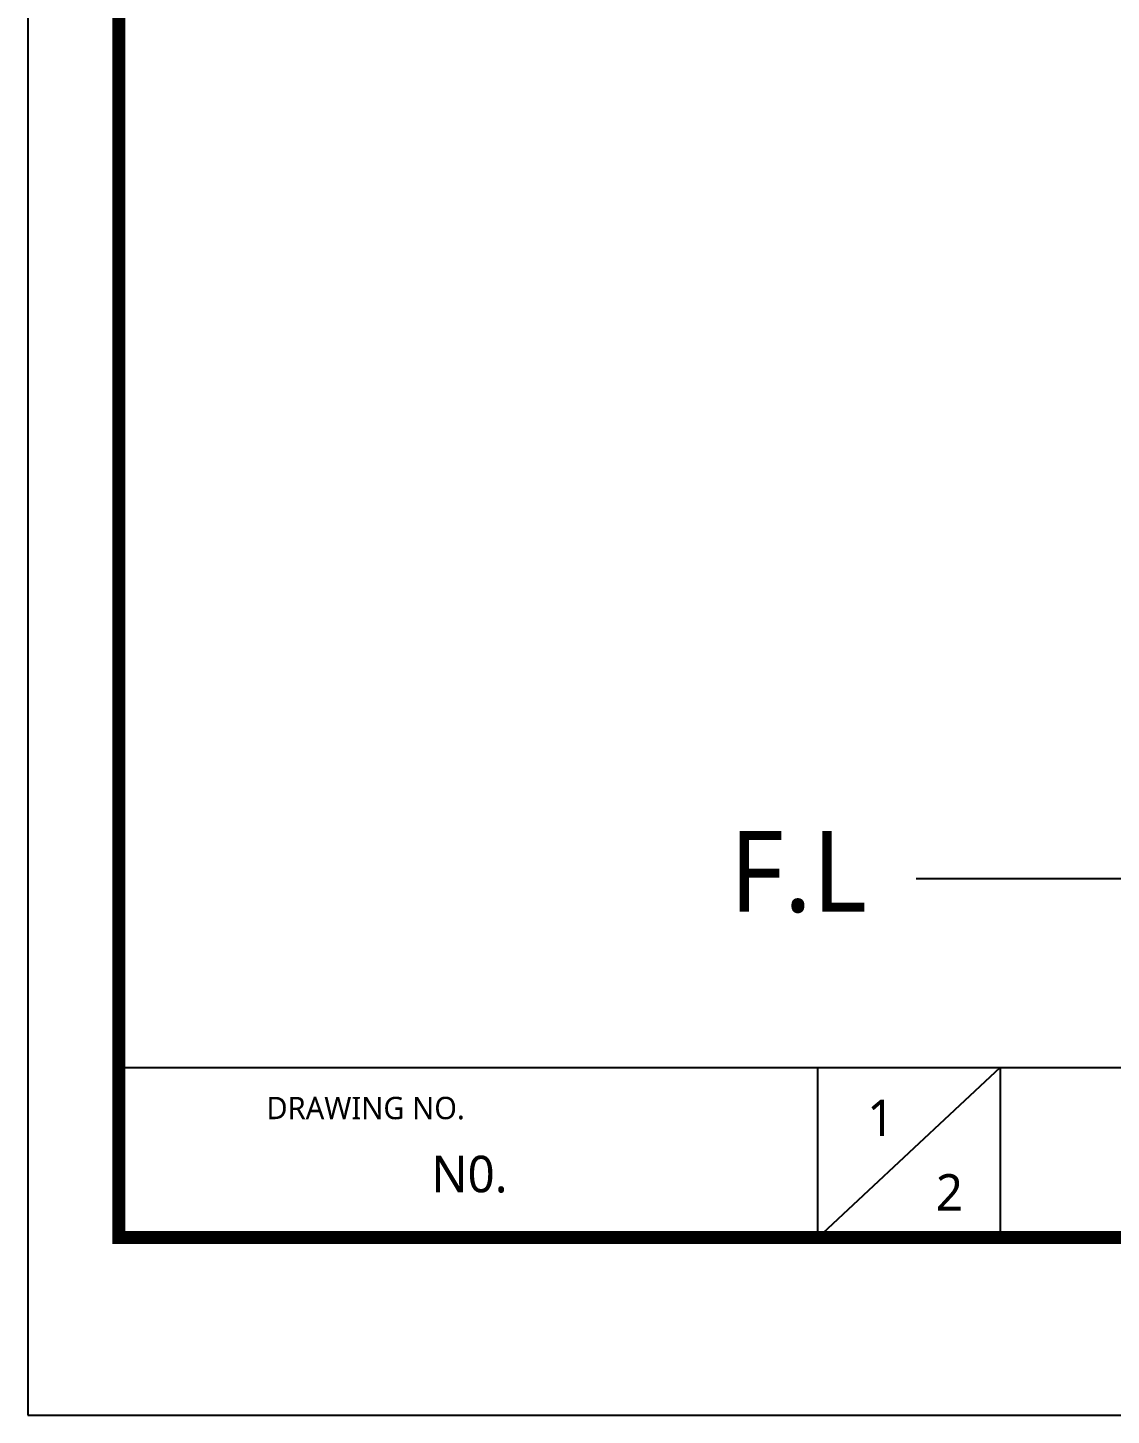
# Model space of a CAD drawing. Extents: x 19821 to 22981, y -91 to 2224.
# Drawn here: x 19821 to 20426, y -91 to 684 of the extents above; entities that cross this region are included whole.
import ezdxf

# ---------------------------------------------------------------- set-up
doc = ezdxf.new("R2010")
doc.units = 0
doc.header["$LTSCALE"] = 10
doc.header["$MEASUREMENT"] = 0
doc.layers.get('0').update_dxf_attribs({"linetype": 'CONTINUOUS'})
doc.layers.add('치수선', color=7, linetype='CONTINUOUS', lineweight=20)
doc.styles.add('Daelim Dimension', font='NanumGothic.ttf')

msp = doc.modelspace()

# ---------------------------------------------------------------- linework, layer by layer
at = {"ltscale": 0.5}
msp.add_line((20317.17, 208.85), (21962.92, 208.85), dxfattribs=at)
at = {"color": 5}
msp.add_line((19872.22, 103.43), (22416.28, 103.43), dxfattribs=at)
at = {"color": 5, "ltscale": 40}
for p, q in [((20262.19, 103.43), (20262.19, 8.23)), ((20262.19, 103.43), (20262.19, 8.23)), ((20364.08, 103.43), (20262.19, 8.23)), ((20364.08, 103.43), (20262.19, 8.23)), ((20364.08, 103.43), (20364.08, 8.23)), ((20364.08, 103.43), (20364.08, 8.23))]:
    msp.add_line(p, q, dxfattribs=at)
at = {"ltscale": 0.5}
msp.add_lwpolyline([(19821.41, -90.54), (22980.93, -90.54), (22980.93, 2224.5), (19821.41, 2224.5)], close=True, dxfattribs=at)
at = {"color": 5, "linetype": 'ByBlock', "lineweight": 200, "const_width": 7.28}
msp.add_lwpolyline([(19872.22, 8.59), (22929.82, 8.59), (22929.82, 2170.75), (19872.22, 2170.75)], close=True, dxfattribs=at)

# ---------------------------------------------------------------- texts
at = {"color": 5, "ltscale": 40, "style": 'Daelim Dimension'}
msp.add_text('DRAWING NO.', height=12.4683, dxfattribs=at).set_placement((19954.6, 74.63))
at = {"attachment_point": 1, "style": 'Daelim Dimension'}
for s, insert, char_height, width in [('1', (20289.9, 85.58), 20.4, 28.476), ('N0. ', (20046.67, 54.24), 20.404, 128.0015), ('2', (20328.19, 43.99), 20.4, 28.476)]:
    msp.add_mtext(s, dxfattribs=dict(at, insert=insert, char_height=char_height, width=width))
at = {"layer": '치수선', "insert": (20289.82, 235.36), "char_height": 45, "attachment_point": 3, "style": 'Daelim Dimension'}
msp.add_mtext_dynamic_manual_height_columns('F.L', width=17.4109, gutter_width=12.5, heights=[0], dxfattribs=at)

doc.saveas('drawing.dxf')
